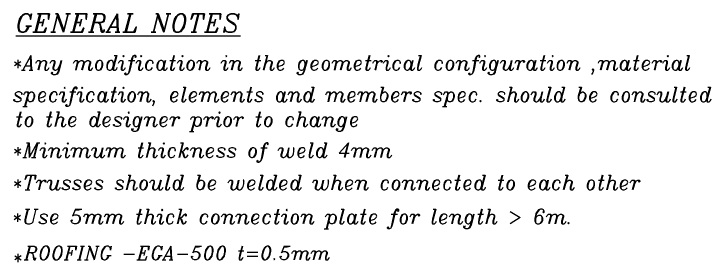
# Model space of a CAD drawing. Extents: x 60675 to 406257, y -6788 to 756297.
# Drawn here: x 398625 to 406257, y 737270 to 739985 of the extents above; entities that cross this region are included whole.
import ezdxf

# ---------------------------------------------------------------- set-up
doc = ezdxf.new("R2010")
doc.units = 0
doc.layers.add('TEXT', color=7, linetype='CONTINUOUS', lineweight=25)
doc.styles.add('bold 1', font='italic.shx', dxfattribs={"height": 150})
doc.styles.add('BOLD 2', font='italic.shx')

msp = doc.modelspace()

# ---------------------------------------------------------------- texts
at = {"layer": 'TEXT'}
for s, height, style, p in [('%%UGENERAL NOTES', 200, 'BOLD 2', (398644.33181, 739784.92094)), ('*Any modification in the geometrical configuration ,material', 160, 'bold 1', (398611.78895, 739370.23364)), ('   specification, elements and members spec. should be consulted', 160, 'bold 1', (398253.53558, 739024.28121)), ('   to the designer prior to change', 160, 'bold 1', (398275.36789, 738752.58613)), ('*Minimum thickness of weld 4mm', 160, 'bold 1', (398612.07042, 738414.32846)), ('*Trusses should be welded when connected to each other', 160, 'bold 1', (398612.07042, 738059.19207)), ('*Use 5mm thick connection plate for length > 6m.', 160, 'bold 1', (398607.7321, 737687.48839)), ('ROOFING -EGA-500 t=0.5mm', 150, 'bold 1', (398736.84033, 737293.36357)), ('*', 160, 'bold 1', (398613.70661, 737247.21565))]:
    msp.add_text(s, height=height, dxfattribs=dict(at, style=style)).set_placement(p)

doc.saveas('drawing.dxf')
